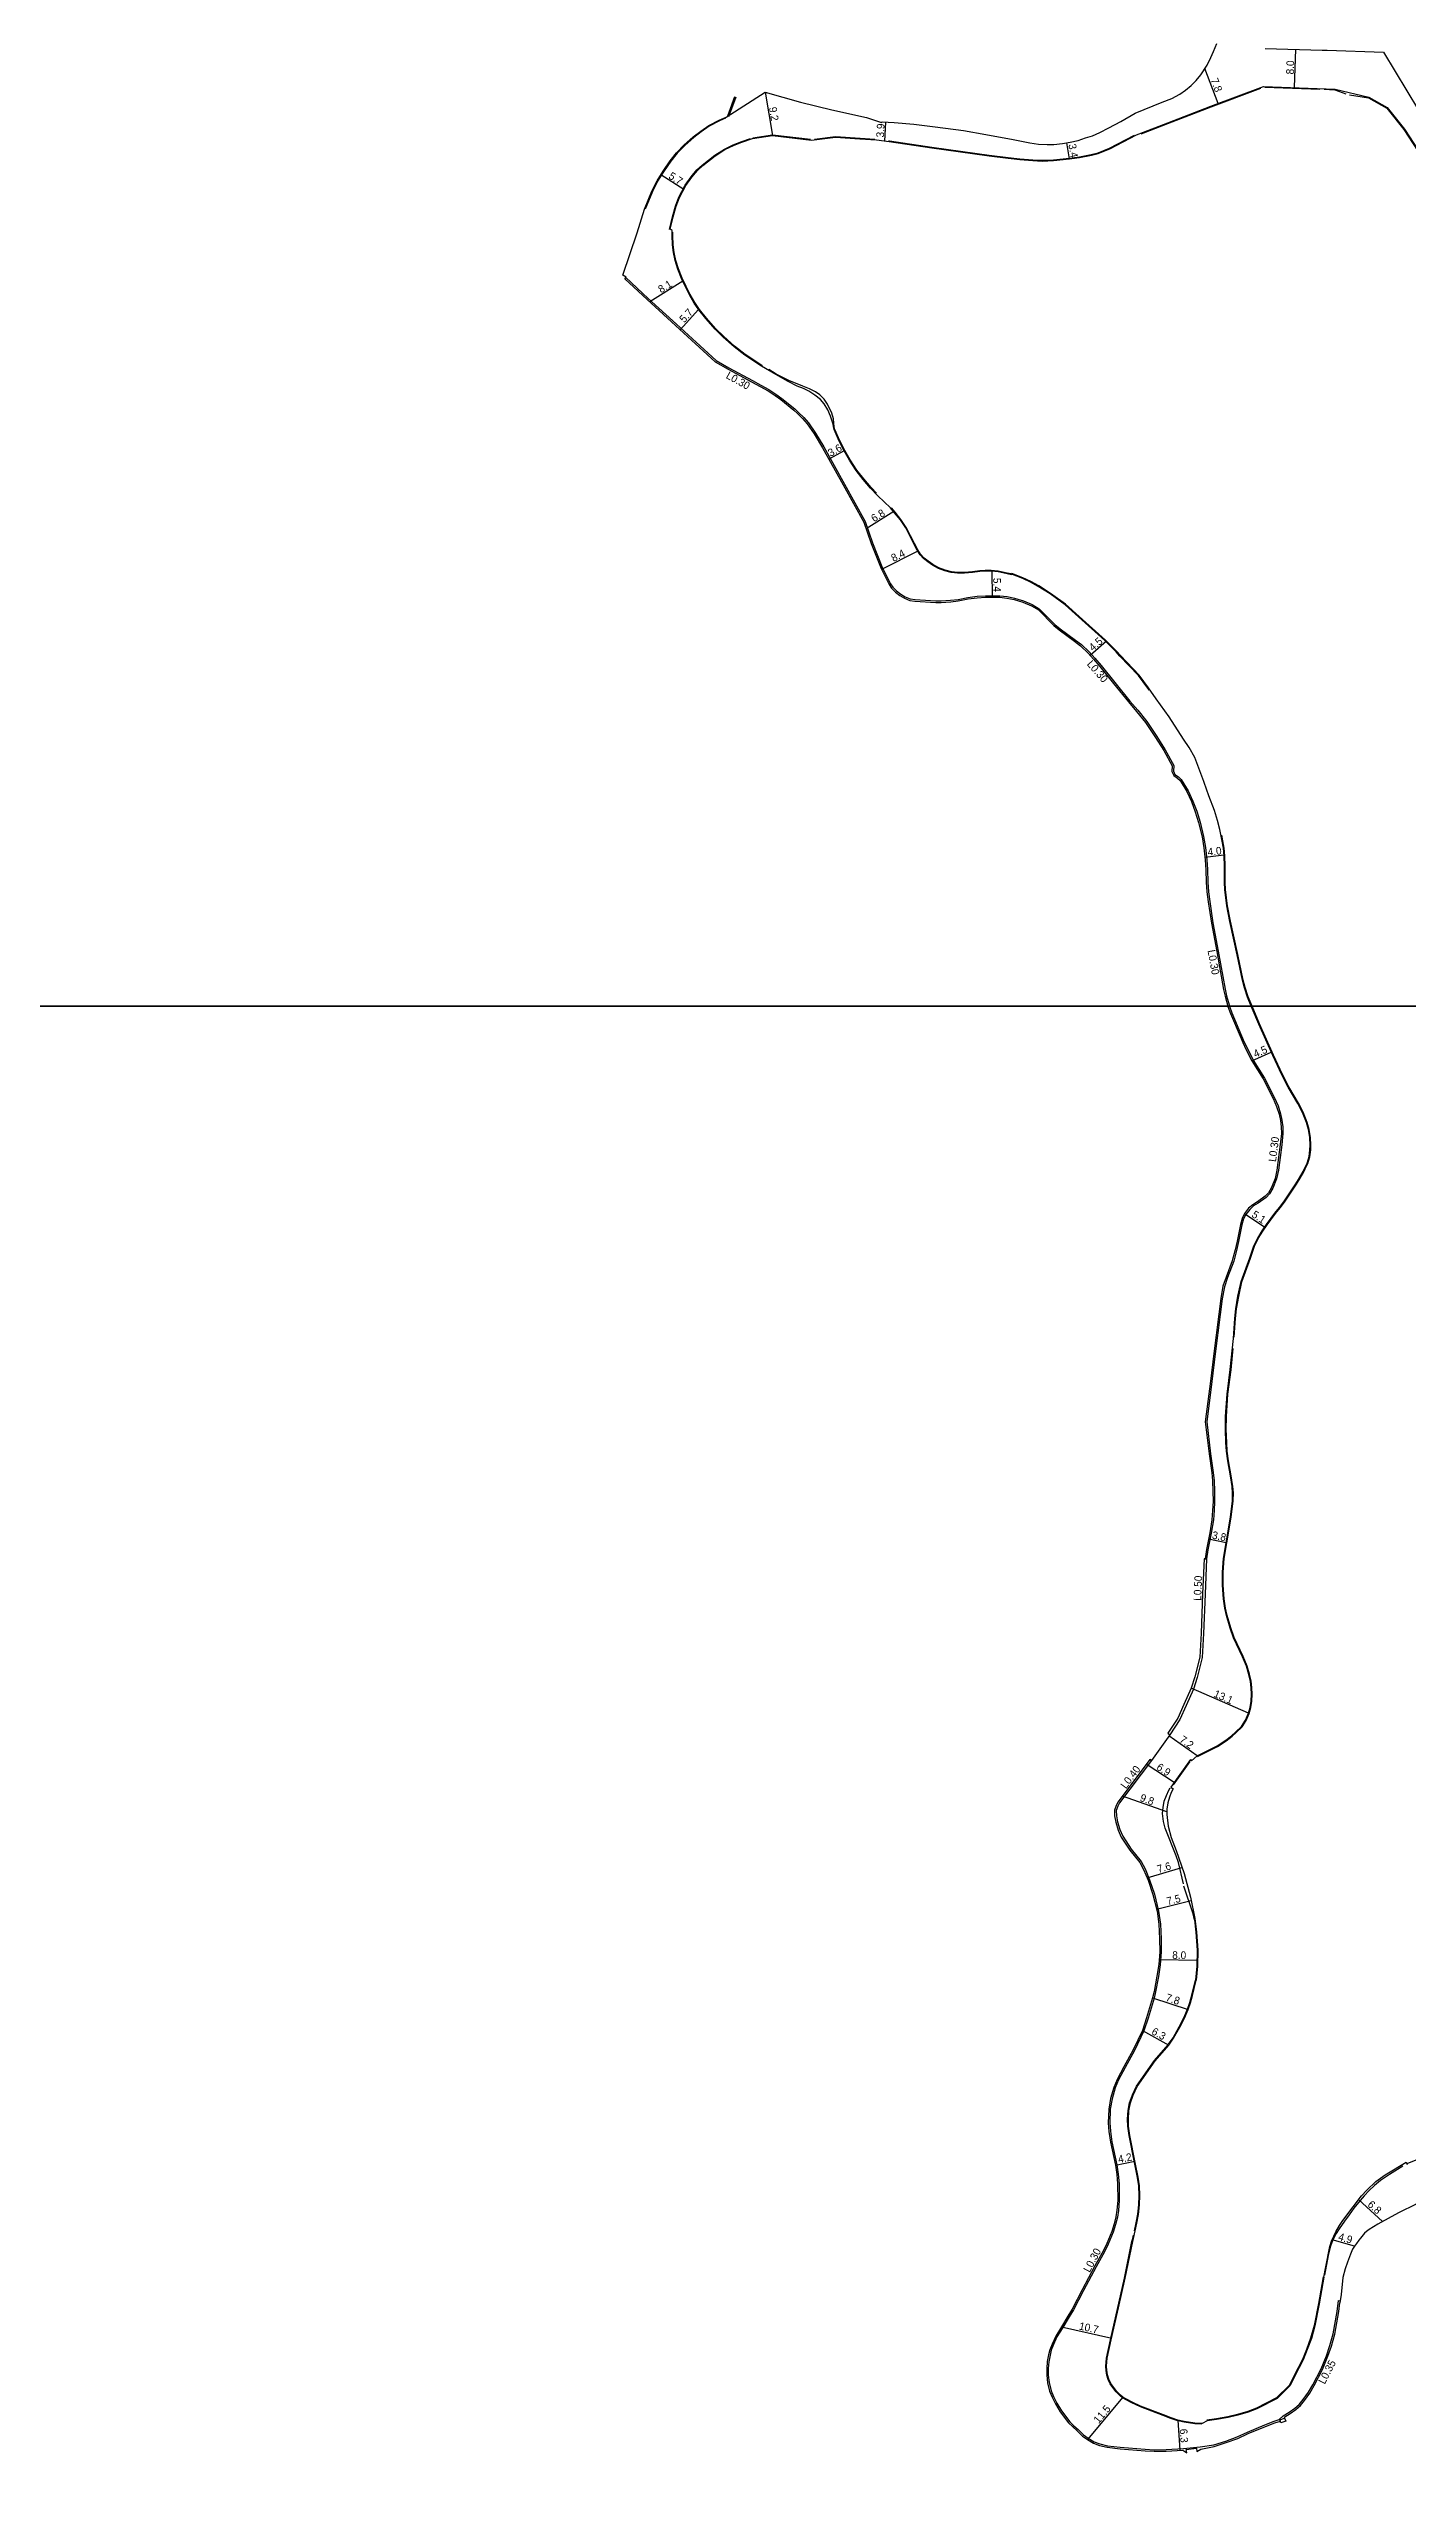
# Model space of a CAD drawing. Header units: metres. Extents: x -25600 to -24000, y -96000 to -93600.
# Drawn here: x -25317 to -25034, y -95710 to -95200 of the extents above; entities that cross this region are included whole.
import ezdxf

# ---------------------------------------------------------------- set-up
doc = ezdxf.new("R2010")
doc.units = ezdxf.units.M
doc.header["$LTSCALE"] = 2.5
for name, color, linetype in [('側溝・桝', 7, 'Continuous'), ('図郭', 7, 'Continuous'), ('幅員', 7, 'Continuous'), ('歩道・分離帯・安全施設', 7, 'Continuous'), ('道路', 7, 'Continuous')]:
    doc.layers.add(name, color=color, linetype=linetype)
doc.styles.get("Standard").update_dxf_attribs({"font": ''})
doc.styles.get('Standard').set_extended_font_data('@MS PGothic')

msp = doc.modelspace()

# ---------------------------------------------------------------- linework, layer by layer
at = {"layer": '側溝・桝'}
for points in [[(-25177.72, -95265.41), (-25186, -95257.82), (-25191.85, -95252.44), (-25196.54, -95248.1)], [(-25177.72, -95265.41), (-25175.04, -95266.91), (-25170.15, -95269.58), (-25168.37, -95270.54), (-25166.71, -95271.46), (-25165.24, -95272.42), (-25164.02, -95273.27), (-25161.29, -95275.47), (-25160.51, -95276.2), (-25159.43, -95277.27), (-25158.46, -95278.39), (-25157.02, -95280.51), (-25155.25, -95283.4), (-25150.94, -95291.15), (-25146.62, -95298.93), (-25145.09, -95303.43), (-25143, -95308.65), (-25141.36, -95311.92), (-25140.89, -95312.67), (-25140.08, -95313.43), (-25139.21, -95314.13), (-25138.27, -95314.68), (-25137.25, -95315.08), (-25136.22, -95315.22), (-25131.91, -95315.49), (-25130.8, -95315.49), (-25128.82, -95315.38), (-25127.28, -95315.19), (-25125.24, -95314.78), (-25123.31, -95314.53), (-25121.56, -95314.43), (-25120.07, -95314.42), (-25118.56, -95314.43), (-25117.03, -95314.6), (-25115.49, -95314.92), (-25113.66, -95315.48), (-25111.85, -95316.25), (-25110.33, -95317.13), (-25107.11, -95320.42), (-25106, -95321.31), (-25102.82, -95323.67), (-25101.51, -95324.61), (-25099.91, -95326.15), (-25098.77, -95327.45), (-25097.44, -95328.96), (-25094.59, -95332.55), (-25091.47, -95336.38), (-25089.8, -95338.32), (-25087.93, -95340.64), (-25085.82, -95343.79), (-25084.09, -95346.56), (-25082.3, -95349.8), (-25082.35, -95351.02), (-25082.05, -95351.69), (-25081.31, -95352.22), (-25080.75, -95352.72), (-25079.3, -95355.08), (-25078.3, -95357.24), (-25077.51, -95359.35), (-25076.83, -95361.61), (-25076.09, -95364.63), (-25075.71, -95366.95), (-25075.4, -95369.48), (-25075.27, -95371.54), (-25075.22, -95374.17), (-25075.09, -95376.16), (-25074.81, -95378.2), (-25074.13, -95382.63), (-25073.03, -95388.55), (-25071.59, -95396.46), (-25071.29, -95397.84), (-25070.7, -95399.95), (-25070.68, -95400)]]:
    msp.add_lwpolyline(points, dxfattribs=at)
at = {"layer": '側溝・桝', "flags": 128}
for points in [[(-25070.68, -95400), (-25070.2, -95401.38), (-25068.16, -95406.16), (-25067.62, -95407.48), (-25066.89, -95408.98), (-25065.75, -95411.24), (-25063.41, -95415.01), (-25061.29, -95419.08), (-25060.56, -95420.81), (-25060.03, -95422.46), (-25059.76, -95423.76), (-25059.58, -95425.16), (-25059.55, -95426.54), (-25059.78, -95428.88), (-25060.48, -95434.23), (-25060.85, -95436.03), (-25061.64, -95437.97), (-25062.32, -95439.14), (-25063.01, -95439.89), (-25064.68, -95441.07), (-25065.66, -95441.64), (-25066.45, -95442.37), (-25067.25, -95443.43), (-25067.73, -95444.37), (-25068.08, -95445.59), (-25068.8, -95449.1), (-25069.19, -95450.92), (-25069.8, -95453.19), (-25071.1, -95456.59), (-25071.73, -95458.49), (-25072.2, -95460.99), (-25072.6, -95464.27), (-25073.67, -95472.46), (-25074.34, -95478.23), (-25075.41, -95486.68), (-25074.62, -95493.33), (-25074.08, -95497.26), (-25073.91, -95498.97), (-25073.81, -95501.1), (-25073.78, -95503.25), (-25073.88, -95505.18), (-25074.03, -95507.11), (-25074.48, -95509.87), (-25075.19, -95513.36), (-25075.45, -95515.24)], [(-25075.45, -95515.24), (-25075.77, -95522.57), (-25076.11, -95530.77), (-25076.37, -95535.8), (-25077.42, -95540), (-25078.21, -95542.41), (-25079.73, -95545.82), (-25081.02, -95548.73), (-25083.14, -95551.9)], [(-25075.77, -95515.23), (-25075.45, -95515.24)], [(-25086.97, -95557.27), (-25093.59, -95566.13), (-25093.96, -95566.82), (-25094.28, -95567.68), (-25094.27, -95568.81), (-25094.04, -95570.08), (-25093.54, -95571.66), (-25092.9, -95573.09), (-25091.16, -95575.78), (-25089.07, -95578.35), (-25088.28, -95579.84), (-25087.33, -95582.15), (-25086.33, -95585.16), (-25085.49, -95588.66), (-25085.09, -95591.37), (-25084.94, -95594.47), (-25084.92, -95597.19), (-25085.12, -95599.85), (-25085.49, -95602.3), (-25086.11, -95605.53), (-25086.41, -95606.86), (-25087.66, -95611.01), (-25088.56, -95613.67)], [(-25088.56, -95613.67), (-25090.5, -95617.72), (-25092.42, -95621.3), (-25093.83, -95623.89), (-25094.5, -95625.55), (-25095.16, -95627.82), (-25095.54, -95630), (-25095.64, -95632.82), (-25095.52, -95634.57), (-25095.18, -95636.79), (-25094.17, -95641.57), (-25093.87, -95643.55), (-25093.7, -95645.56), (-25093.67, -95649.02), (-25093.84, -95651.07), (-25094.04, -95652.48), (-25094.42, -95653.99), (-25094.93, -95655.61), (-25095.99, -95658.11), (-25096.76, -95659.73), (-25098.49, -95662.82), (-25101.14, -95667.81), (-25103.22, -95671.8), (-25104.09, -95673.28), (-25105.43, -95675.53), (-25106.65, -95677.45), (-25107.39, -95679.07), (-25107.83, -95680.23), (-25108.1, -95681.3), (-25108.36, -95682.67), (-25108.48, -95684.06), (-25108.48, -95685.41), (-25108.29, -95687), (-25107.88, -95688.69), (-25107.39, -95689.91), (-25106.7, -95691.27), (-25105.74, -95692.88), (-25103.99, -95695.17), (-25103.14, -95696), (-25102.25, -95696.8), (-25101.13, -95697.89), (-25100.14, -95698.59), (-25098.89, -95699.31), (-25097.72, -95699.77), (-25096.15, -95700.15), (-25093.47, -95700.48), (-25088.27, -95700.87), (-25086.38, -95700.99), (-25083.87, -95700.96), (-25080.3, -95700.74)], [(-25080.3, -95700.74), (-25076.79, -95700.41), (-25073.96, -95699.93), (-25071.47, -95699.17), (-25069.11, -95698.28), (-25066.94, -95697.29), (-25063.29, -95695.8), (-25061.34, -95695.06), (-25060.33, -95694.71), (-25059.49, -95693.89), (-25058.21, -95693.16), (-25057.07, -95692.3), (-25056.16, -95691.52), (-25055.32, -95690.52), (-25054.19, -95689.01), (-25053.3, -95687.42), (-25051.59, -95684.13), (-25050.49, -95681.38), (-25049.75, -95679.26), (-25049.06, -95676.79), (-25048.24, -95672.14), (-25047.99, -95669.89), (-25047.62, -95669.95)]]:
    msp.add_lwpolyline(points, dxfattribs=at)
msp.add_lwpolyline([(-25060.19, -95694.78), (-25059.18, -95694.41), (-25058.95, -95695.03), (-25059.96, -95695.4)], close=True, dxfattribs=at)
at = {"layer": '図郭'}
msp.add_lwpolyline([(-25600, -95400), (-24800, -95400), (-24800, -94800), (-25600, -94800)], close=True, dxfattribs=at)
at = {"layer": '図郭', "flags": 128}
msp.add_lwpolyline([(-25600, -96000), (-24800, -96000), (-24800, -95400), (-25600, -95400)], close=True, dxfattribs=at)
at = {"layer": '幅員', "flags": 128}
for points in [[(-25057.11, -95208.47), (-25056.86, -95200.44)], [(-25073.06, -95211.78), (-25075.81, -95204.5)], [(-25167.5, -95209.43), (-25165.96, -95218.5)], [(-25142.53, -95219.62), (-25142.31, -95215.69)], [(-25104.01, -95223.33), (-25104.59, -95220)], [(-25184.45, -95229.73), (-25189.25, -95226.67)], [(-25184.64, -95248.87), (-25191.54, -95253.16)], [(-25181.38, -95254.76), (-25185.23, -95258.96)], [(-25151.02, -95284.22), (-25154.18, -95285.98)], [(-25140.69, -95296.89), (-25146.43, -95300.47)], [(-25135.68, -95305.15), (-25143.21, -95308.94)], [(-25120.21, -95309.31), (-25120.15, -95314.74)], [(-25096.31, -95323.92), (-25099.7, -95326.88)], [(-25071.83, -95368.53), (-25075.78, -95369.01)], [(-25066.03, -95411.4), (-25061.96, -95409.59)], [(-25067.52, -95443.26), (-25063.32, -95446.06)], [(-25071.36, -95511.89), (-25075.06, -95511.13)], [(-25066.73, -95547.44), (-25078.69, -95542.22)], [(-25077.44, -95556.3), (-25083.3, -95552.12)], [(-25082.23, -95561.86), (-25088.03, -95558.06)], [(-25083.75, -95568.01), (-25092.99, -95564.69)], [(-25087.86, -95581.73), (-25080.59, -95579.56)], [(-25085.9, -95588.28), (-25078.64, -95586.48)], [(-25077.33, -95599), (-25085.35, -95598.81)], [(-25086.71, -95606.78), (-25079.27, -95609.21)], [(-25088.85, -95613.55), (-25083.34, -95616.62)], [(-25094.47, -95641.62), (-25090.4, -95640.82)], [(-25038.75, -95653.38), (-25043.77, -95648.83)], [(-25044.6, -95658.52), (-25049.3, -95657.19)], [(-25105.7, -95675.37), (-25095.23, -95677.7)], [(-25092.89, -95690.01), (-25100.31, -95698.85)], [(-25081.44, -95694.8), (-25081.05, -95701.1)]]:
    msp.add_lwpolyline(points, dxfattribs=at)
at = {"layer": '歩道・分離帯・安全施設'}
for points in [[(-25089.07, -95218.11), (-25088.54, -95217.91), (-25083.52, -95215.95), (-25074.49, -95212.47), (-25064.12, -95208.59)], [(-25063.34, -95208.39), (-25051.87, -95208.81)], [(-25173.85, -95210.41), (-25175.37, -95214.45)], [(-25173.59, -95210.5), (-25175.12, -95214.55)], [(-25050.96, -95208.84), (-25048.69, -95208.93), (-25046.46, -95209.79)], [(-25045.63, -95209.98), (-25041.68, -95210.63), (-25037.89, -95212.77), (-25034.34, -95217.22), (-25029.39, -95224.8)], [(-25175.75, -95214.87), (-25177.03, -95215.41), (-25179.14, -95216.53), (-25180.84, -95217.67), (-25182.39, -95218.88), (-25184.24, -95220.52), (-25185.82, -95222.16), (-25187.18, -95223.83), (-25188.65, -95226.01), (-25189.9, -95227.96), (-25191, -95230.11), (-25192.47, -95233.84)], [(-25170.08, -95218.94), (-25165.96, -95218.34), (-25158.06, -95219.24)], [(-25157.17, -95219.2), (-25152.82, -95218.69), (-25147.71, -95219.01), (-25144.65, -95219.22)], [(-25141.76, -95219.57), (-25141.59, -95219.59), (-25132.75, -95220.87), (-25120.78, -95222.58), (-25116.81, -95223.05), (-25114.4, -95223.34), (-25111.69, -95223.55), (-25109.73, -95223.64), (-25107.35, -95223.56), (-25104.03, -95223.18), (-25101.95, -95222.94), (-25099.51, -95222.44), (-25098.09, -95222.06), (-25095.7, -95221.13), (-25090.49, -95218.38)], [(-25187.43, -95238.04), (-25186.82, -95235.4), (-25186.16, -95233.18), (-25185.46, -95231.33), (-25184.15, -95228.84), (-25182.92, -95227.1), (-25181.71, -95225.64), (-25180.6, -95224.63), (-25177.97, -95222.58), (-25175.96, -95221.29), (-25174.17, -95220.43), (-25172.38, -95219.73), (-25170.57, -95219.1)], [(-25168.01, -95266.55), (-25168.18, -95266.45), (-25171.64, -95264.16), (-25173.87, -95262.39), (-25176.1, -95260.41), (-25177.78, -95258.75), (-25179.75, -95256.53), (-25181.2, -95254.76), (-25182.17, -95253.32), (-25183.15, -95251.63), (-25183.98, -95249.97), (-25184.76, -95248.21), (-25185.53, -95246.29), (-25186.09, -95244.51), (-25186.44, -95242.83), (-25186.64, -95241.25), (-25186.73, -95239.29), (-25186.75, -95238.59)], [(-25153.08, -95279.22), (-25153.27, -95277.51), (-25153.6, -95276.34), (-25154.46, -95274.5), (-25155.17, -95273.46), (-25156.09, -95272.54), (-25157.01, -95271.89), (-25158.22, -95271.27), (-25159.66, -95270.76), (-25162.53, -95269.57), (-25165.2, -95268.2), (-25166.74, -95267.29)], [(-25144.28, -95293.06), (-25145.42, -95291.89), (-25146.94, -95290.08), (-25148.4, -95288.23), (-25149.79, -95286.08), (-25150.88, -95284.15), (-25151.91, -95282.16), (-25152.93, -95279.75), (-25153.09, -95279.18)], [(-25116.22, -95309.89), (-25117.02, -95309.72), (-25118.91, -95309.32), (-25120.36, -95309.14), (-25121.6, -95309.14), (-25122.72, -95309.24), (-25124.28, -95309.45), (-25125.96, -95309.58), (-25127.35, -95309.55), (-25128.67, -95309.41), (-25129.96, -95309.09), (-25131.29, -95308.59), (-25132.52, -95307.92), (-25133.5, -95307.25), (-25134.35, -95306.57), (-25135.07, -95305.79), (-25135.68, -95304.87), (-25136.34, -95303.56), (-25138.06, -95300.2), (-25139.17, -95298.54), (-25140.39, -95297.03), (-25141.14, -95296.13)], [(-25087.4, -95334.16), (-25087.71, -95333.71), (-25089.65, -95331.09), (-25093.52, -95327.02), (-25094.3, -95326.15), (-25096.65, -95323.78), (-25102.14, -95318.86), (-25104.95, -95316.33), (-25108.07, -95314.06), (-25110.54, -95312.47), (-25112.16, -95311.57), (-25113.8, -95310.82), (-25115.94, -95310.02)], [(-25065.98, -95400), (-25066.8, -95398.08), (-25067.39, -95396.14), (-25067.81, -95394.55), (-25068.95, -95389.25), (-25070.48, -95382.31), (-25071.1, -95379.07), (-25071.31, -95377.43), (-25071.51, -95375.7), (-25071.59, -95374.24), (-25071.57, -95370.77), (-25071.66, -95368.68), (-25071.81, -95367.03), (-25072.04, -95365.56), (-25072.29, -95364.38)], [(-25082.38, -95562.33), (-25078.88, -95557.48)], [(-25078, -95590.51), (-25077.68, -95593.08), (-25077.44, -95596.82), (-25077.5, -95600.18), (-25077.79, -95603.07)]]:
    msp.add_lwpolyline(points, dxfattribs=at)
at = {"layer": '歩道・分離帯・安全施設', "flags": 128}
for points in [[(-25069.7, -95469.03), (-25069.44, -95465.13), (-25069.22, -95463.13), (-25068.77, -95460.51), (-25068.09, -95457.48), (-25066.32, -95452.54), (-25065.46, -95450.03), (-25064.67, -95448.46), (-25063.72, -95446.93), (-25062.82, -95445.58), (-25061.08, -95443.24), (-25060.15, -95442.07), (-25059.24, -95440.87), (-25057.54, -95438.39), (-25056.73, -95437.13), (-25055.94, -95435.85), (-25055.2, -95434.53), (-25054.53, -95433.18), (-25054.36, -95432.78), (-25053.94, -95431.4), (-25053.75, -95429.94), (-25053.7, -95429.01), (-25053.81, -95427.39), (-25054.09, -95425.71), (-25054.47, -95424.24), (-25055.34, -95422.12), (-25056.28, -95420.22), (-25058.34, -95416.83), (-25059.61, -95414.23), (-25061.52, -95410.21), (-25064.4, -95403.69), (-25065.98, -95400)], [(-25077.35, -95556.43), (-25073.21, -95554.36), (-25071.37, -95553.17), (-25070.13, -95552.24), (-25069.33, -95551.48), (-25068.06, -95550.29), (-25067.22, -95548.91), (-25066.59, -95547.49), (-25066.22, -95546.25), (-25066.01, -95544.92), (-25065.94, -95543.48), (-25066.03, -95542.09), (-25066.15, -95540.76), (-25066.49, -95539.3), (-25067, -95537.58), (-25067.82, -95535.61), (-25069.72, -95531.62), (-25070.43, -95529.64), (-25071.15, -95527.02), (-25071.5, -95525.49), (-25071.8, -95523.58), (-25071.99, -95520.71), (-25072, -95518.04), (-25071.79, -95515.16), (-25071.21, -95511.91), (-25070.31, -95506.53), (-25069.91, -95503.16), (-25069.88, -95501.48), (-25069.99, -95500.13), (-25070.35, -95497.91), (-25070.91, -95494.79), (-25071.15, -95492.77), (-25071.27, -95490.98), (-25071.36, -95488.29), (-25071.34, -95485.58), (-25071, -95480.93), (-25070.36, -95475.8), (-25069.93, -95471.41)], [(-25080.25, -95583.02), (-25081.31, -95578.53), (-25081.81, -95577.16), (-25084.1, -95571.39), (-25084.46, -95570.02), (-25084.63, -95568.36), (-25084.53, -95567.11), (-25084.27, -95565.76), (-25083.85, -95564.6), (-25083.36, -95563.47), (-25083.04, -95562.96)], [(-25078, -95590.51), (-25078.29, -95589.22), (-25080.22, -95583.45)], [(-25083.37, -95616.39), (-25082.46, -95615.07), (-25081.17, -95612.82), (-25080.21, -95610.92), (-25079.41, -95609.15), (-25078.96, -95607.74), (-25078.54, -95606.21), (-25077.79, -95603.07)], [(-25090.5, -95655.36), (-25090.11, -95653.69), (-25089.77, -95651.9), (-25089.57, -95649.89), (-25089.51, -95647.98), (-25089.6, -95645.97), (-25089.88, -95644.2), (-25090.49, -95641.1), (-25091.6, -95635.49), (-25091.87, -95633.55), (-25091.92, -95632.07), (-25091.81, -95630.27), (-25091.5, -95628.63), (-25090.91, -95627), (-25090.05, -95625.15), (-25086.32, -95619.82), (-25083.5, -95616.56)], [(-25029.73, -95639.8), (-25033.69, -95641.38)], [(-25034.54, -95641.85), (-25037.29, -95643.62), (-25039.17, -95644.87), (-25040.47, -95645.91), (-25041.55, -95646.91), (-25042.63, -95648.06), (-25043.82, -95649.47), (-25044.73, -95650.62), (-25045.72, -95652), (-25046.68, -95653.35), (-25047.82, -95654.96), (-25048.42, -95655.88), (-25048.98, -95656.91), (-25049.35, -95657.76), (-25049.67, -95658.78), (-25050.09, -95660.51), (-25050.88, -95664.58)], [(-25076.42, -95695.65), (-25077.9, -95695.6), (-25080.16, -95695.26), (-25081.48, -95694.95), (-25082.88, -95694.5), (-25084.51, -95693.87), (-25089.27, -95692.06), (-25091.05, -95691.2), (-25092.21, -95690.59), (-25092.98, -95690.13), (-25093.53, -95689.7), (-25094.28, -95688.93), (-25095, -95688), (-25095.55, -95687.22), (-25095.96, -95686.34), (-25096.24, -95685.41), (-25096.39, -95684.44), (-25096.45, -95683.58), (-25096.42, -95682.75), (-25096.32, -95681.86), (-25095.47, -95678.05), (-25093.99, -95671.34), (-25092.6, -95665.2), (-25091.01, -95657.57), (-25090.86, -95656.94), (-25090.71, -95656.27)], [(-25051.15, -95664.95), (-25052.12, -95670.52), (-25053.04, -95675.11), (-25053.76, -95677.73), (-25054.61, -95680.06), (-25055.47, -95682.18), (-25057.19, -95685.54), (-25058.15, -95687.49), (-25060.86, -95690.18), (-25065.04, -95692.31), (-25066.84, -95693.01), (-25068.99, -95693.66), (-25071.01, -95694.11), (-25073.41, -95694.55), (-25075.4, -95694.84)]]:
    msp.add_lwpolyline(points, dxfattribs=at)
at = {"layer": '道路'}
for points in [[(-25177.92, -95265.67), (-25186.21, -95258.05), (-25192.07, -95252.68), (-25196.76, -95248.34), (-25196.46, -95248.02), (-25197.14, -95247.57), (-25194.15, -95238.79), (-25192.62, -95233.81), (-25191.14, -95230.05), (-25190.03, -95227.89), (-25188.78, -95225.92), (-25187.3, -95223.74), (-25185.94, -95222.06), (-25184.34, -95220.41), (-25182.49, -95218.77), (-25180.93, -95217.55), (-25179.21, -95216.4), (-25177.1, -95215.27), (-25175.62, -95214.66), (-25167.5, -95209.43), (-25160.15, -95211.54), (-25153.59, -95213.1), (-25146.39, -95214.73), (-25143.2, -95215.73), (-25143.08, -95215.65), (-25140.58, -95215.79), (-25136.51, -95216.13), (-25132.02, -95216.63), (-25126.11, -95217.45), (-25121.5, -95218.23), (-25115.8, -95219.28), (-25112.29, -95220), (-25110.48, -95220.26), (-25108.72, -95220.34), (-25107.27, -95220.34), (-25105.51, -95220.16), (-25103.92, -95219.88), (-25102.24, -95219.49), (-25100.68, -95218.98), (-25099.24, -95218.53), (-25097.69, -95217.85), (-25095.86, -95216.87), (-25093.31, -95215.55), (-25090.32, -95213.78), (-25084.75, -95211.5), (-25082.73, -95210.72), (-25081.06, -95209.83), (-25079.86, -95209), (-25078.68, -95208.07), (-25077.65, -95206.98), (-25076.64, -95205.82), (-25075.36, -95203.8), (-25074.54, -95202.21), (-25074, -95200.95), (-25073.35, -95199.28)], [(-25063.25, -95200.31), (-25051.33, -95200.68), (-25050.31, -95200.65), (-25038.58, -95201.09), (-25028.84, -95217.23)], [(-25066.14, -95400), (-25066.94, -95398.13), (-25067.54, -95396.18), (-25067.95, -95394.58), (-25069.09, -95389.29), (-25070.63, -95382.34), (-25071.25, -95379.09), (-25071.46, -95377.44), (-25071.66, -95375.72), (-25071.74, -95374.24), (-25071.72, -95370.78), (-25071.81, -95368.69), (-25071.96, -95367.05), (-25072.19, -95365.59), (-25072.69, -95363.18), (-25073.18, -95361.26), (-25073.83, -95359.18), (-25074.96, -95356.18), (-25075.97, -95353.35), (-25076.04, -95353.18), (-25077.94, -95348.18), (-25079.08, -95346.08), (-25080.26, -95344.31), (-25083.29, -95339.71), (-25085.99, -95335.95), (-25087.59, -95333.63), (-25089.53, -95330.99), (-25093.41, -95326.92), (-25094.19, -95326.04), (-25096.55, -95323.67), (-25102.04, -95318.75), (-25104.85, -95316.21), (-25107.98, -95313.94), (-25110.46, -95312.35), (-25112.1, -95311.43), (-25113.74, -95310.68), (-25116.05, -95309.82), (-25116.11, -95310.06), (-25117.05, -95309.86), (-25118.94, -95309.47), (-25120.37, -95309.29), (-25121.59, -95309.29), (-25122.7, -95309.39), (-25124.27, -95309.6), (-25125.95, -95309.73), (-25127.36, -95309.7), (-25128.69, -95309.55), (-25130.01, -95309.24), (-25131.36, -95308.73), (-25132.6, -95308.05), (-25133.59, -95307.37), (-25134.45, -95306.68), (-25135.19, -95305.89), (-25135.81, -95304.95), (-25136.48, -95303.63), (-25138.19, -95300.28), (-25139.29, -95298.63), (-25140.5, -95297.12), (-25141.37, -95296.08), (-25144, -95293.57), (-25145.54, -95291.99), (-25147.06, -95290.17), (-25148.52, -95288.32), (-25149.91, -95286.16), (-25151.02, -95284.22), (-25152.04, -95282.22), (-25153.07, -95279.79), (-25153.23, -95279.22), (-25153.33, -95278.64), (-25153.84, -95276.96), (-25154.41, -95275.67), (-25155.21, -95274.4), (-25155.97, -95273.53), (-25157.1, -95272.58), (-25158.39, -95271.75), (-25159.48, -95271.23), (-25160.78, -95270.7), (-25162.7, -95269.79), (-25165.28, -95268.33), (-25168.26, -95266.57), (-25171.73, -95264.29), (-25173.97, -95262.51), (-25176.21, -95260.52), (-25177.89, -95258.85), (-25179.86, -95256.63), (-25181.32, -95254.85), (-25182.29, -95253.4), (-25183.28, -95251.7), (-25184.12, -95250.04), (-25184.9, -95248.27), (-25185.67, -95246.34), (-25186.24, -95244.54), (-25186.59, -95242.85), (-25186.79, -95241.27), (-25186.88, -95239.3), (-25186.9, -95238.27), (-25187.27, -95237.98), (-25186.67, -95235.44), (-25186.02, -95233.23), (-25185.33, -95231.39), (-25184.02, -95228.92), (-25182.8, -95227.19), (-25181.6, -95225.74), (-25180.5, -95224.75), (-25177.89, -95222.7), (-25175.89, -95221.42), (-25174.11, -95220.57), (-25172.32, -95219.87), (-25170.14, -95219.1), (-25165.96, -95218.5), (-25157.82, -95219.42), (-25152.82, -95218.84), (-25147.72, -95219.16), (-25144.28, -95219.39), (-25141.61, -95219.74), (-25132.77, -95221.01), (-25120.79, -95222.73), (-25116.83, -95223.2), (-25114.42, -95223.49), (-25111.7, -95223.7), (-25109.73, -95223.79), (-25107.34, -95223.71), (-25104.01, -95223.33), (-25101.93, -95223.09), (-25099.47, -95222.59), (-25098.05, -95222.2), (-25095.64, -95221.27), (-25090.09, -95218.34), (-25088.6, -95217.77), (-25083.57, -95215.81), (-25074.54, -95212.33), (-25063.58, -95208.23), (-25048.67, -95208.78), (-25041.63, -95210.49), (-25037.79, -95212.66), (-25034.22, -95217.14), (-25029.26, -95224.72)], [(-25177.92, -95265.67), (-25175.19, -95267.19), (-25170.3, -95269.86), (-25168.52, -95270.82), (-25166.88, -95271.73), (-25165.41, -95272.68), (-25164.21, -95273.52), (-25161.5, -95275.71), (-25160.73, -95276.43), (-25159.67, -95277.49), (-25158.72, -95278.58), (-25157.29, -95280.69), (-25155.53, -95283.56), (-25151.22, -95291.31), (-25146.91, -95299.06), (-25145.39, -95303.54), (-25143.29, -95308.78), (-25141.63, -95312.07), (-25141.14, -95312.87), (-25140.29, -95313.67), (-25139.39, -95314.39), (-25138.41, -95314.96), (-25137.33, -95315.39), (-25136.26, -95315.53), (-25131.92, -95315.81), (-25130.79, -95315.81), (-25128.79, -95315.7), (-25127.22, -95315.5), (-25125.19, -95315.09), (-25123.28, -95314.85), (-25121.55, -95314.75), (-25120.07, -95314.74), (-25118.58, -95314.75), (-25117.08, -95314.92), (-25115.57, -95315.23), (-25113.77, -95315.78), (-25111.99, -95316.53), (-25110.53, -95317.39), (-25107.33, -95320.65), (-25106.19, -95321.56), (-25103.01, -95323.93), (-25101.71, -95324.86), (-25100.14, -95326.37), (-25099.01, -95327.66), (-25097.69, -95329.17), (-25094.84, -95332.75), (-25091.71, -95336.58), (-25090.05, -95338.53), (-25088.18, -95340.83), (-25086.09, -95343.96), (-25084.37, -95346.72), (-25082.62, -95349.88), (-25082.67, -95351.08), (-25082.31, -95351.89), (-25081.51, -95352.47), (-25081, -95352.92), (-25079.58, -95355.23), (-25078.6, -95357.36), (-25077.81, -95359.45), (-25077.14, -95361.69), (-25076.4, -95364.69), (-25076.03, -95367), (-25075.72, -95369.51), (-25075.59, -95371.55), (-25075.54, -95374.18), (-25075.41, -95376.19), (-25075.13, -95378.25), (-25074.44, -95382.68), (-25073.34, -95388.61), (-25071.9, -95396.52), (-25071.59, -95397.91), (-25071.02, -95400)], [(-25083.55, -95551.61), (-25083.14, -95551.9), (-25086.97, -95557.27), (-25087.27, -95557.05), (-25093.91, -95565.93), (-25094.3, -95566.67), (-25094.65, -95567.61), (-25094.65, -95568.84), (-25094.41, -95570.17), (-25093.89, -95571.8), (-25093.24, -95573.27), (-25091.47, -95576), (-25089.39, -95578.56), (-25088.61, -95580.02)], [(-25078.79, -95557.1), (-25082.94, -95562.85), (-25082.44, -95563.21), (-25082.81, -95563.98), (-25083.2, -95564.93), (-25083.57, -95566.12), (-25083.74, -95567.4), (-25083.75, -95568.52), (-25083.47, -95570.96), (-25082.82, -95573.35), (-25081.8, -95576.03), (-25080.16, -95580.81), (-25078.78, -95585.79), (-25077.88, -95590.25), (-25077.53, -95593.07), (-25077.29, -95596.82), (-25077.35, -95600.18), (-25077.64, -95603.09)], [(-25088.61, -95580.02), (-25087.62, -95582.26), (-25086.63, -95585.25), (-25085.79, -95588.72), (-25085.4, -95591.4), (-25085.25, -95594.48), (-25085.23, -95597.18), (-25085.43, -95599.81), (-25085.8, -95602.25), (-25086.41, -95605.46), (-25086.71, -95606.78)]]:
    msp.add_lwpolyline(points, dxfattribs=at)
at = {"layer": '道路', "flags": 128}
for points in [[(-25071.02, -95400), (-25071, -95400.05), (-25070.5, -95401.5), (-25068.45, -95406.28), (-25067.91, -95407.61), (-25067.18, -95409.13), (-25066.03, -95411.4), (-25063.69, -95415.17), (-25061.58, -95419.22), (-25060.86, -95420.92), (-25060.34, -95422.54), (-25060.08, -95423.82), (-25059.9, -95425.19), (-25059.86, -95426.53), (-25060.09, -95428.84), (-25060.8, -95434.17), (-25061.16, -95435.94), (-25061.93, -95437.82), (-25062.58, -95438.95), (-25063.22, -95439.65), (-25064.86, -95440.8), (-25065.85, -95441.39), (-25066.69, -95442.15), (-25067.52, -95443.26), (-25068.03, -95444.25), (-25068.39, -95445.51), (-25069.11, -95449.03), (-25069.5, -95450.84), (-25070.11, -95453.09), (-25071.4, -95456.49), (-25072.04, -95458.41), (-25072.51, -95460.94), (-25072.92, -95464.23), (-25073.98, -95472.42), (-25074.65, -95478.19), (-25075.73, -95486.68), (-25074.93, -95493.37), (-25074.39, -95497.29), (-25074.23, -95498.99), (-25074.13, -95501.11), (-25074.1, -95503.25), (-25074.2, -95505.16), (-25074.34, -95507.08), (-25074.79, -95509.82), (-25075.51, -95513.3), (-25075.77, -95515.23), (-25075.97, -95515.21), (-25076.28, -95522.55), (-25076.62, -95530.75), (-25076.88, -95535.72), (-25077.91, -95539.85), (-25078.69, -95542.22), (-25080.2, -95545.61), (-25081.47, -95548.47), (-25083.55, -95551.61)], [(-25078.79, -95557.1), (-25078.59, -95557.32), (-25077.44, -95556.3), (-25073.28, -95554.23), (-25071.45, -95553.04), (-25070.23, -95552.13), (-25069.43, -95551.37), (-25068.18, -95550.2), (-25067.36, -95548.84), (-25066.73, -95547.44), (-25066.36, -95546.21), (-25066.16, -95544.91), (-25066.09, -95543.48), (-25066.18, -95542.1), (-25066.29, -95540.79), (-25066.63, -95539.34), (-25067.14, -95537.63), (-25067.96, -95535.67), (-25069.86, -95531.68), (-25070.57, -95529.68), (-25071.29, -95527.06), (-25071.65, -95525.51), (-25071.95, -95523.6), (-25072.14, -95520.71), (-25072.15, -95518.04), (-25071.93, -95515.14), (-25071.36, -95511.89), (-25070.45, -95506.51), (-25070.06, -95503.15), (-25070.03, -95501.49), (-25070.14, -95500.15), (-25070.49, -95497.94), (-25071.06, -95494.81), (-25071.3, -95492.79), (-25071.42, -95490.99), (-25071.51, -95488.29), (-25071.49, -95485.57), (-25071.15, -95480.92), (-25070.51, -95475.78), (-25069.87, -95469.31), (-25069.59, -95465.11), (-25069.37, -95463.11), (-25068.92, -95460.48), (-25068.24, -95457.44), (-25066.47, -95452.49), (-25065.6, -95449.97), (-25064.8, -95448.39), (-25063.85, -95446.85), (-25062.94, -95445.5), (-25061.2, -95443.15), (-25060.26, -95441.98), (-25059.36, -95440.79), (-25057.66, -95438.31), (-25056.86, -95437.05), (-25056.07, -95435.77), (-25055.33, -95434.46), (-25054.67, -95433.12), (-25054.5, -95432.72), (-25054.09, -95431.37), (-25053.9, -95429.93), (-25053.85, -95429.01), (-25053.96, -95427.41), (-25054.24, -95425.74), (-25054.61, -95424.28), (-25055.47, -95422.18), (-25056.41, -95420.29), (-25058.47, -95416.9), (-25059.74, -95414.3), (-25061.65, -95410.27), (-25064.54, -95403.75), (-25066.14, -95400)], [(-25051.01, -95664.97), (-25051.97, -95670.55), (-25052.89, -95675.15), (-25053.61, -95677.78), (-25054.47, -95680.12), (-25055.34, -95682.25), (-25057.06, -95685.6), (-25058.02, -95687.58), (-25060.77, -95690.31), (-25064.98, -95692.44), (-25066.79, -95693.15), (-25068.96, -95693.8), (-25070.98, -95694.26), (-25073.38, -95694.7), (-25075.36, -95694.99), (-25076.38, -95695.5), (-25077.89, -95695.45), (-25080.14, -95695.11), (-25081.44, -95694.8), (-25082.83, -95694.36), (-25084.46, -95693.73), (-25089.21, -95691.92), (-25090.98, -95691.07), (-25092.13, -95690.46), (-25092.89, -95690.01), (-25093.43, -95689.59), (-25094.17, -95688.83), (-25094.88, -95687.91), (-25095.42, -95687.15), (-25095.82, -95686.29), (-25096.1, -95685.38), (-25096.24, -95684.42), (-25096.3, -95683.58), (-25096.27, -95682.76), (-25096.17, -95681.89), (-25095.32, -95678.09), (-25093.85, -95671.37), (-25092.45, -95665.23), (-25090.86, -95657.6), (-25090.71, -95656.97), (-25089.97, -95653.72), (-25089.63, -95651.92), (-25089.42, -95649.9), (-25089.36, -95647.98), (-25089.45, -95645.96), (-25089.73, -95644.18), (-25090.34, -95641.07), (-25091.46, -95635.47), (-25091.72, -95633.54), (-25091.77, -95632.07), (-25091.66, -95630.29), (-25091.35, -95628.67), (-25090.77, -95627.05), (-25089.92, -95625.22), (-25086.2, -95619.92), (-25083.34, -95616.62), (-25082.33, -95615.15), (-25081.04, -95612.89), (-25080.08, -95610.99), (-25079.27, -95609.21), (-25078.81, -95607.78), (-25078.39, -95606.25), (-25077.64, -95603.09)], [(-25086.71, -95606.78), (-25087.96, -95610.91), (-25088.85, -95613.55), (-25090.77, -95617.58), (-25092.7, -95621.15), (-25094.11, -95623.76), (-25094.79, -95625.45), (-25095.47, -95627.75), (-25095.85, -95629.97), (-25095.95, -95632.83), (-25095.83, -95634.6), (-25095.49, -95636.84), (-25094.47, -95641.62), (-25094.18, -95643.59), (-25094.01, -95645.57), (-25093.98, -95649.01), (-25094.14, -95651.03), (-25094.35, -95652.42), (-25094.72, -95653.91), (-25095.22, -95655.5), (-25096.28, -95657.98), (-25097.03, -95659.58), (-25098.76, -95662.67), (-25101.42, -95667.66), (-25103.5, -95671.65), (-25104.36, -95673.12), (-25105.7, -95675.37), (-25106.92, -95677.3), (-25107.68, -95678.95), (-25108.13, -95680.14), (-25108.4, -95681.23), (-25108.67, -95682.62), (-25108.79, -95684.05), (-25108.79, -95685.42), (-25108.6, -95687.06), (-25108.18, -95688.78), (-25107.68, -95690.04), (-25106.97, -95691.42), (-25106, -95693.05), (-25104.22, -95695.38), (-25103.35, -95696.23), (-25102.46, -95697.03), (-25101.33, -95698.13), (-25100.31, -95698.85), (-25099.03, -95699.59), (-25097.81, -95700.07), (-25096.21, -95700.45), (-25093.5, -95700.79), (-25088.29, -95701.18), (-25086.39, -95701.3), (-25083.86, -95701.27), (-25080.39, -95701.06), (-25079.6, -95701.62), (-25079.7, -95700.97), (-25077.54, -95700.69), (-25077.46, -95701.35), (-25076.63, -95700.85), (-25073.87, -95700.28), (-25071.36, -95699.5), (-25068.97, -95698.61), (-25066.8, -95697.61), (-25063.16, -95696.13), (-25061.23, -95695.4), (-25060.08, -95695.05), (-25060.19, -95694.78), (-25059.18, -95694.41), (-25059.16, -95694.11), (-25058.02, -95693.46), (-25056.84, -95692.57), (-25055.91, -95691.77), (-25055.05, -95690.73), (-25053.9, -95689.2), (-25053, -95687.59), (-25051.27, -95684.27), (-25050.16, -95681.51), (-25049.41, -95679.36), (-25048.72, -95676.87), (-25047.89, -95672.19), (-25047.69, -95670.38)], [(-25049.44, -95657.48), (-25048.52, -95655.58), (-25047.73, -95654.22), (-25047.04, -95653.18), (-25044.93, -95650.32), (-25043.15, -95648.03), (-25042.08, -95646.83), (-25040.18, -95645.09), (-25038.2, -95643.68), (-25033.83, -95641), (-25033.64, -95641.5)], [(-25028.91, -95649.06), (-25031.79, -95649.64), (-25031.75, -95649.81), (-25035.48, -95651.59), (-25039.79, -95653.95), (-25041.58, -95655.06), (-25042.14, -95655.47), (-25042.51, -95655.84), (-25043.38, -95656.87)], [(-25051.01, -95664.97), (-25050.63, -95662.85), (-25049.75, -95658.58), (-25049.44, -95657.48)], [(-25043.38, -95656.87), (-25043.74, -95657.31), (-25044.2, -95657.97), (-25044.6, -95658.52), (-25045.02, -95659.2), (-25045.48, -95660.23), (-25046.1, -95661.9), (-25046.54, -95663.29), (-25047.03, -95665.1), (-25047.41, -95668.64), (-25047.69, -95670.38)]]:
    msp.add_lwpolyline(points, dxfattribs=at)

# ---------------------------------------------------------------- texts
at = {"layer": '側溝・桝'}
for s, rotation, p in [('L0.30', 330.7621, (-25175.8, -95268.97)), ('L0.30', 311.1495, (-25100.52, -95328.75)), ('L0.30', 280.4849, (-25075.27, -95388.4)), ('L0.30', 82.4839, (-25061, -95432.54)), ('L0.50', 87.6498, (-25076.59, -95524)), ('L0.40', 53.2319, (-25092.26, -95563.31)), ('L0.30', 61.984, (-25099.83, -95664.15)), ('L0.35', 62.502, (-25050.84, -95687.45))]:
    msp.add_text(s, height=1.6, rotation=rotation, dxfattribs=at).set_placement(p)
at = {"layer": '幅員'}
for s, rotation, p in [('8.0', 88.235, (-25057.28, -95205.75)), ('7.8', 290.6838, (-25074.65, -95206.86)), ('9.2', 279.6123, (-25166.7, -95212.66)), ('3.9', 86.7426, (-25142.74, -95218.92)), ('3.4', 279.9211, (-25104.28, -95220.34)), ('5.7', 327.4598, (-25187.78, -95227.31)), ('8.1', 31.9287, (-25189.18, -95251.4)), ('5.7', 47.4449, (-25184.35, -95257.63)), ('3.6', 29.083, (-25153.84, -95285.5)), ('6.8', 31.8981, (-25144.78, -95299.15)), ('8.4', 26.6999, (-25140.73, -95307.41)), ('5.4', 270.6103, (-25119.94, -95310.72)), ('4.5', 41.1495, (-25099.15, -95326.07)), ('4.0', 7.0377, (-25075.14, -95368.68)), ('4.5', 23.8707, (-25065.28, -95410.79)), ('5.1', 326.353, (-25066.21, -95443.83)), ('3.8', 348.397, (-25074.42, -95511)), ('13.1', 336.4318, (-25074.12, -95543.95)), ('7.2', 324.5254, (-25081.25, -95553.27)), ('6.9', 326.787, (-25086.06, -95559.06)), ('9.8', 340.263, (-25089.49, -95565.68)), ('7.6', 16.642, (-25085.5, -95580.76)), ('7.5', 13.9376, (-25083.56, -95587.44)), ('8.0', 358.6251, (-25082.64, -95598.62)), ('7.8', 341.9356, (-25084.12, -95607.36)), ('6.3', 330.8979, (-25087.09, -95614.25)), ('4.2', 11.2081, (-25093.76, -95641.23)), ('6.8', 317.8377, (-25042.04, -95650.06)), ('4.9', 344.1714, (-25048.13, -95657.26)), ('10.7', 347.455, (-25102.16, -95675.9)), ('11.5', 50.026, (-25097.95, -95695.65)), ('6.3', 273.5193, (-25081.07, -95696.66))]:
    msp.add_text(s, height=1.6, rotation=rotation, dxfattribs=at).set_placement(p)

doc.saveas('drawing.dxf')
